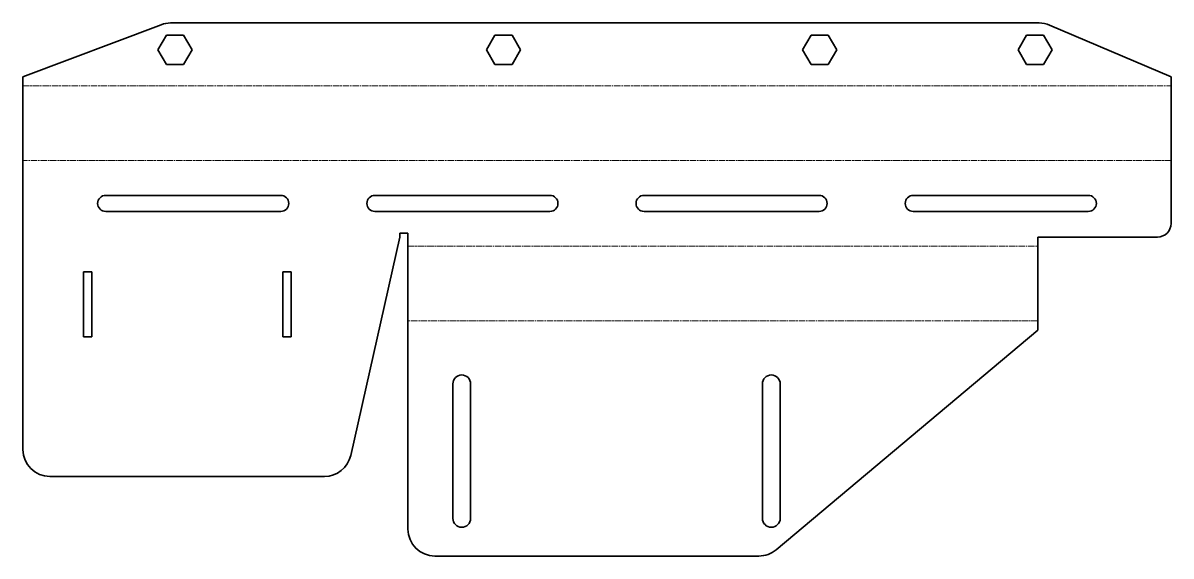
# Model space of a CAD drawing. Header units: millimetres. Extents: x 0 to 426, y 0 to 198.
import ezdxf

# ---------------------------------------------------------------- set-up
doc = ezdxf.new("R2010")
doc.units = ezdxf.units.MM
doc.linetypes.add('Chain', pattern=[13.68, 9.12, -1.14, 2.28, -1.14])
doc.layers.add('SIMUMAK Bend Centerline (ISO)', color=7, linetype='Chain', lineweight=9)
doc.layers.add('SIMUMAK Visible (ISO)', color=7, linetype='Continuous', lineweight=35)

# ---------------------------------------------------------------- blocks, each defined once
blk = doc.blocks.new('SIL-026-URSI-05_Chapas_7_SIL-026-URSI-05 (Desplegada)')
at = {"layer": 'SIMUMAK Bend Centerline (ISO)', "ltscale": 0.263158}
for p, q in [((-213.25, 75.68), (213.25, 75.68)), ((213.25, 47.89), (-213.25, 47.89)), ((-70.25, 16.11), (163.75, 16.11)), ((163.75, -11.68), (-70.25, -11.68))]:
    blk.add_line(p, q, dxfattribs=at)
at = {"layer": 'SIMUMAK Visible (ISO)'}
for p, q in [((-161.96, 98.43), (-213.25, 79.07)), ((164.21, 99.07), (-158.43, 99.07)), ((213.25, 79.07), (168.13, 98.27)), ((-163.1, 89.07), (-159.93, 94.57)), ((-159.93, 94.57), (-153.57, 94.57)), ((-153.57, 94.57), (-150.4, 89.07)), ((-41.1, 89.07), (-37.93, 94.57)), ((-37.93, 94.57), (-31.57, 94.57)), ((-31.57, 94.57), (-28.4, 89.07)), ((76.4, 89.07), (79.57, 94.57)), ((79.57, 94.57), (85.93, 94.57)), ((85.93, 94.57), (89.1, 89.07)), ((156.4, 89.07), (159.57, 94.57)), ((159.57, 94.57), (165.93, 94.57)), ((165.93, 94.57), (169.1, 89.07)), ((-159.93, 83.57), (-163.1, 89.07)), ((-150.4, 89.07), (-153.57, 83.57)), ((-37.93, 83.57), (-41.1, 89.07)), ((-28.4, 89.07), (-31.57, 83.57)), ((79.57, 83.57), (76.4, 89.07)), ((89.1, 89.07), (85.93, 83.57)), ((159.57, 83.57), (156.4, 89.07)), ((169.1, 89.07), (165.93, 83.57)), ((-153.57, 83.57), (-159.93, 83.57)), ((-31.57, 83.57), (-37.93, 83.57)), ((85.93, 83.57), (79.57, 83.57)), ((165.93, 83.57), (159.57, 83.57)), ((-213.25, 79.07), (-213.25, -59.5)), ((213.25, 79.07), (213.25, 24.5)), ((-182.5, 35), (-117.5, 35)), ((-82.5, 35), (-17.5, 35)), ((17.5, 35), (82.5, 35)), ((117.5, 35), (182.5, 35)), ((-117.5, 29), (-182.5, 29)), ((-17.5, 29), (-82.5, 29)), ((82.5, 29), (17.5, 29)), ((182.5, 29), (117.5, 29)), ((-91.5, -61.69), (-73.25, 19.5)), ((-73.25, 21), (-70.25, 21)), ((-73.25, 19.5), (-73.25, 21)), ((-70.25, -89.07), (-70.25, 21)), ((163.75, -15.07), (163.75, 19.5)), ((163.75, 19.5), (208.25, 19.5)), ((-190.75, 6.6), (-187.65, 6.6)), ((-190.75, -17.6), (-190.75, 6.6)), ((-187.65, 6.6), (-187.65, -17.6)), ((-116.7, 6.6), (-113.6, 6.6)), ((-116.7, -17.6), (-116.7, 6.6)), ((-113.6, 6.6), (-113.6, -17.6)), ((66.54, -96.73), (163.75, -15.07)), ((-187.65, -17.6), (-190.75, -17.6)), ((-113.6, -17.6), (-116.7, -17.6)), ((-53.55, -85.07), (-53.55, -35.07)), ((-46.95, -35.07), (-46.95, -85.07)), ((61.45, -85.07), (61.45, -35.07)), ((68.05, -35.07), (68.05, -85.07)), ((-203.25, -69.5), (-101.25, -69.5)), ((-60.25, -99.07), (60.11, -99.07))]:
    blk.add_line(p, q, dxfattribs=at)
at = {"layer": 'SIMUMAK Visible (ISO)', "extrusion": (0, 0, -1)}
for centre, radius, start, end in [((158.43, 89.07), 10, 69.3256, 90), ((-164.21, 89.07), 10, 90, 113.0513), ((182.5, 32), 3, 270, 90), ((117.5, 32), 3, 90, 270), ((82.5, 32), 3, 270, 90), ((17.5, 32), 3, 90, 270), ((-17.5, 32), 3, 270, 90), ((-82.5, 32), 3, 90, 270), ((-117.5, 32), 3, 270, 90), ((-182.5, 32), 3, 90, 270), ((-208.25, 24.5), 5, 180, 270), ((50.25, -35.07), 3.3, 360, 180), ((-64.75, -35.07), 3.3, 360, 180), ((203.25, -59.5), 10, 270, 0), ((101.25, -59.5), 10, 192.6651, 270), ((50.25, -85.07), 3.3, 180, 0), ((-64.75, -85.07), 3.3, 180, 0), ((60.25, -89.07), 10, 270, 0), ((-60.11, -89.07), 10, 229.9697, 270)]:
    blk.add_arc(centre, radius, start, end, dxfattribs=at)

msp = doc.modelspace()

# ---------------------------------------------------------------- block references
msp.add_blockref('SIL-026-URSI-05_Chapas_7_SIL-026-URSI-05 (Desplegada)', (213.25, 99.07))

doc.saveas('drawing.dxf')
